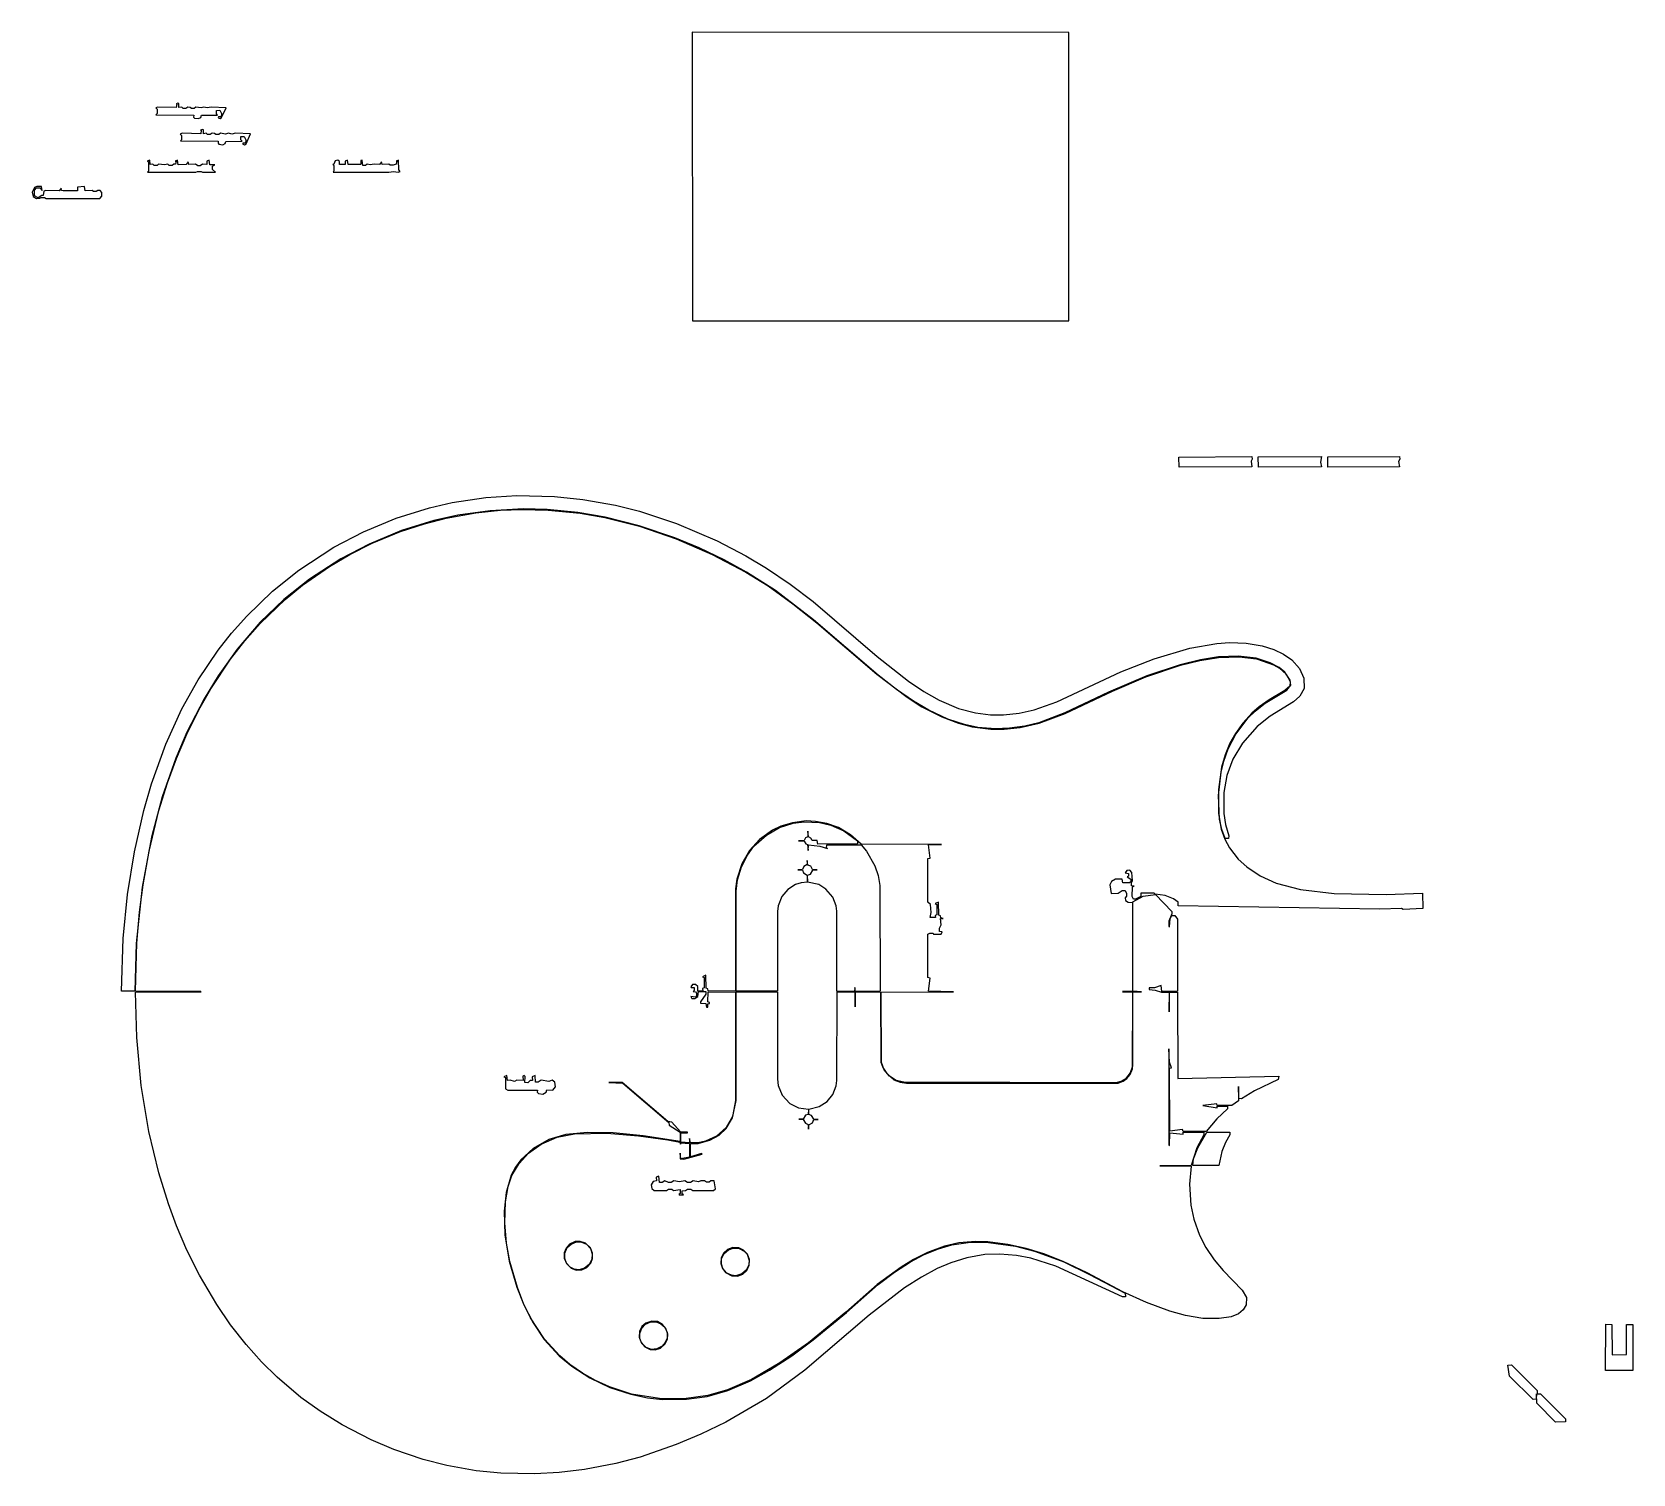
# Model space of a CAD drawing. Extents: x -252 to 815, y -482 to 324.
# Drawn here: x -252 to 288, y -163 to 324 of the extents above; entities that cross this region are included whole.
import ezdxf

# ---------------------------------------------------------------- set-up
doc = ezdxf.new("R2010")
doc.units = 0

msp = doc.modelspace()

# ---------------------------------------------------------------- linework, layer by layer
at = {"layer": 'BODY_OUTLINE'}
for p, q in [((-102.33, 161.48), (-93.95, 162.37)), ((-93.95, 162.37), (-86.65, 162.62)), ((-86.65, 162.62), (-77.95, 162.43)), ((-77.95, 162.43), (-67.15, 161.35)), ((-127.73, 155.19), (-119.67, 157.8)), ((-119.67, 157.8), (-112.36, 159.7)), ((-112.36, 159.7), (-102.33, 161.48)), ((-67.15, 161.35), (-58.77, 159.89)), ((-58.77, 159.89), (-47.09, 156.97)), ((-47.09, 156.97), (-34.7, 152.78)), ((-144.81, 147.45), (-137.26, 151.26)), ((-137.26, 151.26), (-127.73, 155.19)), ((-34.7, 152.78), (-22.64, 147.51)), ((-151.67, 143.45), (-144.81, 147.45)), ((-22.64, 147.51), (-11.27, 141.54)), ((-160.81, 137.1), (-151.67, 143.45)), ((-11.27, 141.54), (-3.65, 136.84)), ((-166.66, 132.27), (-160.81, 137.1)), ((-3.65, 136.84), (4.67, 130.87)), ((-175.04, 124.21), (-166.66, 132.27)), ((4.67, 130.87), (12.67, 124.46)), ((-180.18, 118.36), (-175.04, 124.21)), ((12.67, 124.46), (32.92, 107.06)), ((-185.07, 112.14), (-180.18, 118.36)), ((-191.74, 102.11), (-185.07, 112.14)), ((123.67, 106.17), (135.35, 110.11)), ((135.35, 110.11), (141.89, 111.7)), ((141.89, 111.7), (148.18, 112.71)), ((148.18, 112.71), (155.16, 112.97)), ((155.16, 112.97), (161.07, 112.27)), ((161.07, 112.27), (166.78, 110.24)), ((166.78, 110.24), (168.75, 109.16)), ((168.75, 109.16), (171.04, 107.06)), ((32.92, 107.06), (43.21, 99.31)), ((112.49, 101.41), (123.67, 106.17)), ((172.24, 103.06), (170.53, 101.54)), ((171.04, 107.06), (172.37, 104.65)), ((172.37, 104.65), (172.24, 103.06)), ((-195.74, 95.06), (-191.74, 102.11)), ((43.21, 99.31), (48.16, 96.14)), ((96.49, 93.85), (112.49, 101.41)), ((165.32, 98.49), (161.96, 96.08)), ((170.53, 101.54), (165.32, 98.49)), ((-199.8, 86.87), (-195.74, 95.06)), ((48.16, 96.14), (54.83, 92.71)), ((54.83, 92.71), (60.48, 90.55)), ((87.73, 90.55), (96.49, 93.85)), ((159.42, 93.92), (156.37, 90.61)), ((161.96, 96.08), (159.42, 93.92)), ((-203.3, 78.68), (-199.8, 86.87)), ((60.48, 90.55), (65.12, 89.34)), ((65.12, 89.34), (71.41, 88.52)), ((71.41, 88.52), (75.91, 88.52)), ((75.91, 88.52), (81.31, 89.09)), ((81.31, 89.09), (87.73, 90.55)), ((153.89, 87.12), (152.05, 83.82)), ((156.37, 90.61), (153.89, 87.12)), ((152.05, 83.82), (150.46, 79.95)), ((-206.28, 70.49), (-203.3, 78.68)), ((149.26, 75.69), (148.18, 68.26)), ((150.46, 79.95), (149.26, 75.69)), ((-209.2, 61.15), (-206.28, 70.49)), ((148.18, 68.26), (148.18, 60.13)), ((-212.5, 47.37), (-209.2, 61.15)), ((148.18, 60.13), (149.13, 54.8)), ((-2.19, 54.48), (-6.64, 51.31)), ((0.54, 55.82), (-2.19, 54.48)), ((4.48, 57.02), (0.54, 55.82)), ((9.11, 57.59), (4.48, 57.02)), ((12.29, 57.47), (9.11, 57.59)), ((16.1, 56.77), (12.29, 57.47)), ((19.97, 55.37), (16.1, 56.77)), ((24.1, 52.96), (19.97, 55.37)), ((149.13, 54.8), (150.34, 51.5)), ((-6.64, 51.31), (-10, 47.62)), ((27.65, 49.78), (24.1, 52.96)), ((54.77, 49.66), (27.65, 49.78)), ((50.39, 49.53), (54.77, 49.66)), ((50.96, 45.08), (50.39, 49.53)), ((150.34, 51.5), (151.92, 48.51)), ((-214.53, 36.07), (-212.5, 47.37)), ((-10, 47.62), (-12.6, 43.12)), ((50.2, 44.96), (50.96, 45.08)), ((50.2, 30.23), (50.2, 44.96)), ((151.92, 48.51), (154.84, 44.77)), ((154.84, 44.77), (157.77, 42.1)), ((-14.26, 37.97), (-14.7, 34.73)), ((-12.6, 43.12), (-14.26, 37.97)), ((113.44, 37.97), (112.11, 37.21)), ((115.67, 37.97), (113.44, 37.97)), ((115.92, 36.77), (115.67, 37.97)), ((117.25, 40.89), (116.68, 40.13)), ((116.68, 40.13), (117.82, 39.88)), ((118.27, 40.96), (117.25, 40.89)), ((117.82, 38.93), (117.38, 38.74)), ((117.38, 38.74), (118.59, 37.97)), ((117.82, 39.88), (117.82, 38.93)), ((118.97, 40.26), (118.27, 40.96)), ((118.59, 37.97), (118.59, 37.08)), ((119.22, 37.53), (118.97, 40.26)), ((157.77, 42.1), (162.27, 39.12)), ((162.27, 39.12), (167.67, 36.58)), ((-215.74, 26.8), (-214.53, 36.07)), ((-14.7, 34.73), (-14.7, 0.25)), ((112.11, 37.21), (111.6, 36.07)), ((111.6, 36.07), (112.05, 33.15)), ((112.05, 33.15), (114.4, 33.21)), ((114.4, 33.21), (115.67, 34.1)), ((115.67, 34.1), (116.74, 34.1)), ((118.21, 36.7), (115.92, 36.77)), ((116.74, 34.1), (117.13, 33.08)), ((117.13, 33.08), (117.13, 32.19)), ((118.59, 37.08), (118.21, 36.7)), ((118.84, 36.77), (119.22, 37.53)), ((118.84, 35.75), (118.84, 36.77)), ((119.79, 35.56), (118.84, 35.75)), ((119.09, 32.07), (119.16, 35.43)), ((119.16, 35.43), (119.79, 35.56)), ((122.02, 33.27), (121.95, 32.07)), ((126.52, 33.27), (122.02, 33.27)), ((126.84, 32.96), (126.52, 33.27)), ((130.21, 32.51), (126.84, 32.96)), ((133.06, 31.31), (130.21, 32.51)), ((167.67, 36.58), (175.86, 34.48)), ((175.86, 34.48), (187.17, 33.15)), ((187.17, 33.15), (204.76, 32.83)), ((204.76, 32.83), (217.01, 33.21)), ((217.01, 33.21), (217.07, 28.13)), ((51.02, 29.46), (50.2, 30.23)), ((51.28, 26.73), (51.02, 29.46)), ((53.75, 30.23), (52.61, 29.72)), ((52.61, 29.72), (53.24, 29.46)), ((53.24, 29.46), (53.24, 25.97)), ((53.88, 25.84), (53.75, 30.23)), ((117.13, 32.19), (116.74, 31.62)), ((116.74, 31.62), (116.87, 30.8)), ((116.87, 30.8), (117.76, 30.16)), ((117.76, 30.16), (119.16, 30.1)), ((119.48, 31.24), (119.09, 32.07)), ((119.16, 30.1), (119.16, 0.19)), ((120.24, 31.24), (119.48, 31.24)), ((121.95, 32.07), (120.24, 31.24)), ((134.59, 30.23), (133.06, 31.31)), ((134.65, 29.02), (134.59, 30.23)), ((202.6, 27.88), (134.65, 29.02)), ((209.96, 28.07), (202.6, 27.88)), ((210.47, 27.75), (209.96, 28.07)), ((217.07, 28.13), (210.47, 27.75)), ((-216.63, 16.38), (-215.74, 26.8)), ((50.96, 25.02), (51.28, 26.73)), ((52.8, 25.02), (50.96, 25.02)), ((53.24, 25.97), (52.67, 25.72)), ((52.67, 25.72), (52.8, 25.02)), ((54.45, 25.59), (53.88, 25.84)), ((54.13, 21.46), (54.71, 22.54)), ((54.51, 24.96), (54.45, 25.59)), ((54.45, 24.7), (55.34, 24.76)), ((54.71, 22.54), (54.45, 24.7)), ((55.34, 24.76), (54.51, 24.96)), ((-217.07, 0.19), (-216.63, 16.38)), ((50.2, 19.43), (50.83, 19.81)), ((50.2, 4.76), (50.2, 19.43)), ((50.83, 19.81), (51.97, 19.81)), ((51.97, 19.81), (52.04, 19.43)), ((52.04, 19.43), (54.71, 19.43)), ((54.13, 20.32), (54.13, 21.46)), ((54.96, 20.26), (54.13, 20.32)), ((54.71, 19.43), (54.96, 20.26)), ((-24.73, 5.59), (-25.88, 5.08)), ((-24.61, 1.21), (-24.73, 5.59)), ((-195.04, 0.13), (-217.07, 0.19)), ((-217.07, -0.13), (-194.91, 0)), ((-217.01, 0.06), (-195.04, 0.13)), ((-194.91, 0), (-217.01, 0.06)), ((-29.18, 2.41), (-29.75, 1.71)), ((-29.75, 1.71), (-29.62, 1.46)), ((-29.62, 1.46), (-28.61, 1.4)), ((-28.16, 2.48), (-29.18, 2.41)), ((-28.61, 0.44), (-28.99, 0.06)), ((-28.99, 0.06), (-28.23, -0.06)), ((-28.61, 1.4), (-28.61, 0.44)), ((-27.46, 1.78), (-28.16, 2.48)), ((-27.4, 0.19), (-27.46, 1.78)), ((-27.46, -1.59), (-27.15, 0.13)), ((-25.75, 0.32), (-27.4, 0.19)), ((-27.15, 0.13), (-24.67, 0.06)), ((-25.88, 5.08), (-25.24, 4.83)), ((-25.24, 1.33), (-25.81, 1.08)), ((-25.81, 1.08), (-25.75, 0.32)), ((-25.24, 4.83), (-25.24, 1.33)), ((-24.67, 0.06), (-24.67, -0.76)), ((-24.03, 0.95), (-24.61, 1.21)), ((-23.97, 0.32), (-24.03, 0.95)), ((-14.7, 0.25), (-23.97, 0.32)), ((34.39, -0.13), (58.83, 0)), ((50.96, 4.57), (50.2, 4.76)), ((50.39, 0.25), (50.96, 4.57)), ((58.83, 0), (50.39, 0.25)), ((119.16, 0.19), (115.79, 0.13)), ((115.79, 0.13), (119.16, 0.06)), ((119.16, 0.06), (115.86, 0)), ((115.86, 0), (119.16, -0.13)), ((-216.69, -15.43), (-217.07, -0.13)), ((-28.23, -1.78), (-29.81, -1.65)), ((-29.81, -1.65), (-29.43, -2.22)), ((-29.43, -2.22), (-28.48, -2.22)), ((-28.48, -2.22), (-27.46, -1.59)), ((-28.23, -0.06), (-27.84, -0.51)), ((-27.84, -1.4), (-28.23, -1.78)), ((-27.84, -0.51), (-27.84, -1.4)), ((-24.67, -0.76), (-26.57, -3.43)), ((-26.57, -3.43), (-26.57, -3.87)), ((-26.57, -3.87), (-24.73, -4)), ((-24.73, -4), (-24.54, -5.21)), ((-24.54, -5.21), (-24.03, -5.21)), ((-24.03, -3.43), (-23.97, -0.06)), ((-23.46, -3.62), (-24.03, -3.43)), ((-24.03, -4.06), (-23.46, -4)), ((-24.03, -5.21), (-24.03, -4.06)), ((-23.97, -0.06), (-14.7, -0.13)), ((-23.46, -4), (-23.46, -3.62)), ((-14.7, -0.13), (-14.7, -36.64)), ((34.51, -23.81), (34.39, -0.13)), ((119.16, -0.13), (119.16, -25.15)), ((-215.17, -31.62), (-216.69, -15.43)), ((35.46, -26.29), (34.51, -23.81)), ((37.24, -28.45), (35.46, -26.29)), ((119.16, -25.15), (118.46, -27.37)), ((-212.57, -47.18), (-215.17, -31.62)), ((-52.93, -30.61), (-57.44, -30.61)), ((-57.44, -30.61), (-52.74, -30.86)), ((-37.5, -43.75), (-52.93, -30.61)), ((-52.74, -30.86), (-37.18, -44.13)), ((39.53, -29.91), (37.24, -28.45)), ((42.07, -30.54), (39.53, -29.91)), ((113.57, -30.73), (42.07, -30.54)), ((115.22, -30.29), (113.57, -30.73)), ((116.87, -29.34), (115.22, -30.29)), ((118.46, -27.37), (116.87, -29.34)), ((-14.7, -36.64), (-15.78, -42.1)), ((-15.78, -42.1), (-17.88, -45.78)), ((-209.26, -61.02), (-212.57, -47.18)), ((-71.98, -48.13), (-77.63, -49.85)), ((-64.67, -47.43), (-71.98, -48.13)), ((-55.98, -47.62), (-64.67, -47.43)), ((-45.82, -48.58), (-55.98, -47.62)), ((-33.37, -50.48), (-45.82, -48.58)), ((-36.23, -44.01), (-37.5, -43.75)), ((-37.18, -44.13), (-37.12, -44.96)), ((-37.12, -44.96), (-33.37, -47.37)), ((-33.31, -47.24), (-36.23, -44.01)), ((-33.37, -47.37), (-33.37, -50.48)), ((-30.96, -47.37), (-33.31, -47.24)), ((-33.18, -47.62), (-30.89, -47.56)), ((-33.12, -50.67), (-33.18, -47.62)), ((-30.89, -47.56), (-30.96, -47.37)), ((-17.88, -45.78), (-21.18, -48.7)), ((-82.96, -52.9), (-87.09, -56.71)), ((-77.63, -49.85), (-82.96, -52.9)), ((-30.26, -50.99), (-33.12, -50.67)), ((-30.19, -49.53), (-30.26, -50.99)), ((-29.94, -50.99), (-30.19, -49.53)), ((-27.34, -50.93), (-29.94, -50.99)), ((-24.86, -50.42), (-27.34, -50.93)), ((-21.18, -48.7), (-24.86, -50.42)), ((-88.87, -59.12), (-90.33, -61.85)), ((-87.09, -56.71), (-88.87, -59.12)), ((-205.96, -71.5), (-209.26, -61.02)), ((-90.33, -61.85), (-92.04, -67.69)), ((-92.04, -67.69), (-92.74, -73.98)), ((-203.23, -78.99), (-205.96, -71.5)), ((-92.74, -73.98), (-92.49, -81.92)), ((-199.74, -87.12), (-203.23, -78.99)), ((-92.49, -81.92), (-91.03, -90.87)), ((53.75, -86.68), (58.26, -85.34)), ((58.26, -85.34), (64.55, -84.46)), ((64.55, -84.46), (70.64, -84.52)), ((70.64, -84.52), (79.72, -85.85)), ((79.72, -85.85), (86.14, -87.5)), ((-195.48, -95.63), (-199.74, -87.12)), ((-91.03, -90.87), (-88.49, -99.63)), ((38.96, -94.61), (44.35, -91.12)), ((44.35, -91.12), (48.74, -88.77)), ((48.74, -88.77), (53.75, -86.68)), ((57.94, -91.38), (53.31, -93.35)), ((63.28, -89.73), (57.94, -91.38)), ((69.37, -88.65), (63.28, -89.73)), ((74.45, -88.46), (69.37, -88.65)), ((80.04, -88.9), (74.45, -88.46)), ((84.93, -89.85), (80.04, -88.9)), ((93.38, -92.58), (84.93, -89.85)), ((86.14, -87.5), (95.98, -91.12)), ((95.98, -91.12), (104.68, -95.31)), ((-189.71, -105.47), (-195.48, -95.63)), ((33.37, -98.74), (38.96, -94.61)), ((47.97, -96.2), (42.32, -99.82)), ((53.31, -93.35), (47.97, -96.2)), ((115.79, -102.93), (93.38, -92.58)), ((104.68, -95.31), (116.74, -101.66)), ((-88.49, -99.63), (-86.14, -105.54)), ((22.76, -108.14), (33.37, -98.74)), ((42.32, -99.82), (30.32, -109.09)), ((116.74, -101.66), (116.81, -102.87)), ((-185.01, -112.33), (-189.71, -105.47)), ((-86.14, -105.54), (-82.96, -111.7)), ((116.81, -102.87), (115.79, -102.93)), ((-179.74, -119), (-185.01, -112.33)), ((-82.96, -111.7), (-79.22, -117.22)), ((30.32, -109.09), (8.67, -127.64)), ((11.53, -117.41), (22.76, -108.14)), ((-79.22, -117.22), (-74.14, -122.75)), ((4.29, -122.75), (11.53, -117.41)), ((-174.59, -124.78), (-179.74, -119)), ((-74.14, -122.75), (-69.88, -126.3)), ((-3.21, -127.64), (4.29, -122.75)), ((-169.32, -129.98), (-174.59, -124.78)), ((-69.88, -126.3), (-63.85, -130.24)), ((-9.68, -131.19), (-3.21, -127.64)), ((8.67, -127.64), (-4.29, -137.16)), ((-161.32, -136.78), (-169.32, -129.98)), ((-63.85, -130.24), (-57.12, -133.48)), ((-57.12, -133.48), (-50.07, -135.76)), ((-24.29, -136.46), (-17.3, -134.49)), ((-17.3, -134.49), (-9.68, -131.19)), ((-154.84, -141.41), (-161.32, -136.78)), ((-50.07, -135.76), (-44.35, -136.91)), ((-44.35, -136.91), (-39.34, -137.48)), ((-39.34, -137.48), (-31.27, -137.41)), ((-31.27, -137.41), (-24.29, -136.46)), ((-4.29, -137.16), (-17.94, -145.1)), ((-147.42, -146.05), (-154.84, -141.41)), ((-17.94, -145.1), (-26.45, -149.23)), ((-137.64, -151.13), (-147.42, -146.05)), ((-129.95, -154.37), (-137.64, -151.13)), ((-26.45, -149.23), (-34.7, -152.72)), ((-120.11, -157.73), (-129.95, -154.37)), ((-34.7, -152.72), (-46.89, -156.91)), ((-112.11, -159.77), (-120.11, -157.73)), ((-102.2, -161.54), (-112.11, -159.77)), ((-93.88, -162.37), (-102.2, -161.54)), ((-65.69, -161.1), (-74.2, -162.12)), ((-55.09, -159.07), (-65.69, -161.1)), ((-46.89, -156.91), (-55.09, -159.07)), ((-82.45, -162.62), (-93.88, -162.37)), ((-74.2, -162.12), (-82.45, -162.62))]:
    msp.add_line(p, q, dxfattribs=at)
at = {"layer": 'BRIDGE_ROUTE'}
for p, q in [((-4.29, 52.83), (0.16, 55.37)), ((0.16, 55.37), (4.73, 56.83)), ((4.73, 56.83), (8.48, 57.34)), ((8.48, 57.34), (13.62, 57.09)), ((9.87, 52.2), (9.68, 54.17)), ((9.68, 54.17), (9.68, 52.26)), ((13.62, 57.09), (17.43, 56.2)), ((17.43, 56.2), (21.88, 54.23)), ((21.88, 54.23), (26.45, 50.86)), ((-10.7, 46.1), (-8.48, 49.09)), ((-8.48, 49.09), (-4.29, 52.83)), ((8.41, 50.99), (6.51, 50.93)), ((6.51, 50.93), (8.41, 50.8)), ((8.86, 51.88), (8.41, 50.99)), ((8.41, 50.8), (8.99, 49.91)), ((9.68, 52.26), (8.86, 51.88)), ((8.99, 49.91), (9.62, 49.66)), ((9.62, 49.66), (9.81, 47.62)), ((9.81, 47.62), (9.94, 49.53)), ((10.7, 51.75), (9.87, 52.2)), ((9.94, 49.53), (13.75, 49.15)), ((11.14, 50.99), (10.7, 51.75)), ((12.86, 50.99), (11.14, 50.99)), ((13.05, 49.78), (12.86, 50.99)), ((26.45, 49.85), (13.05, 49.78)), ((13.75, 49.15), (16.29, 48.26)), ((16.03, 48.45), (16.1, 49.59)), ((16.1, 49.59), (27.72, 49.59)), ((26.45, 50.86), (26.45, 49.85)), ((27.72, 49.59), (29.5, 47.43)), ((-12.73, 42.16), (-10.7, 46.1)), ((9.49, 44.32), (9.43, 42.86)), ((9.68, 42.74), (9.49, 44.32)), ((16.29, 48.26), (16.03, 48.45)), ((29.5, 47.43), (32.29, 42.48)), ((-14.07, 37.72), (-12.73, 42.16)), ((7.84, 41.21), (6.32, 41.15)), ((6.32, 41.15), (7.84, 41.02)), ((8.29, 42.29), (7.84, 41.21)), ((7.84, 41.02), (8.22, 40.13)), ((8.22, 40.13), (9.43, 39.37)), ((9.43, 42.86), (8.29, 42.29)), ((9.43, 39.37), (9.56, 36.96)), ((9.62, 39.37), (10.57, 39.69)), ((9.62, 36.96), (9.62, 39.37)), ((10.64, 42.35), (9.68, 42.74)), ((10.57, 39.69), (11.33, 41.02)), ((11.27, 41.21), (10.64, 42.35)), ((12.8, 41.08), (11.27, 41.21)), ((11.33, 41.02), (12.8, 41.08)), ((32.29, 42.48), (33.37, 39.24)), ((33.37, 39.24), (34, 35.88)), ((-14.51, 33.97), (-14.07, 37.72)), ((-14.51, 0.19), (-14.51, 33.97)), ((2.89, 34.54), (0.86, 32.13)), ((5.56, 36.19), (2.89, 34.54)), ((7.46, 36.77), (5.56, 36.19)), ((9.56, 36.96), (7.46, 36.77)), ((13.37, 36.13), (9.62, 36.96)), ((15.78, 34.61), (13.37, 36.13)), ((18.07, 31.94), (15.78, 34.61)), ((34, 35.88), (34.13, 0.19)), ((-0.35, 29.02), (-0.6, 27.05)), ((-0.6, 27.05), (-0.6, 0.19)), ((0.86, 32.13), (-0.35, 29.02)), ((19.21, 29.02), (18.07, 31.94)), ((19.46, 27.18), (19.21, 29.02)), ((19.46, 0.25), (19.46, 27.18)), ((-0.6, 0.19), (-14.51, 0.19)), ((25.43, 0.13), (19.46, 0.25)), ((25.56, 1.4), (25.43, 0.13)), ((25.81, 0.13), (25.56, 1.4)), ((34.13, 0.19), (25.81, 0.13))]:
    msp.add_line(p, q, dxfattribs=at)
at = {"layer": 'CONTROL_CAVITY'}
for p, q in [((-29.31, 323.66), (-29.18, 226.25)), ((97.76, 323.53), (-29.31, 323.66)), ((97.76, 226.31), (97.76, 323.53)), ((-29.18, 226.25), (97.76, 226.31))]:
    msp.add_line(p, q, dxfattribs=at)
at = {"layer": 'PICKGUARD'}
for p, q in [((-129.19, 159.7), (-117.95, 163.2)), ((-117.95, 163.2), (-110.27, 164.97)), ((-110.27, 164.97), (-98.9, 166.69)), ((-97.44, 162.24), (-108.36, 160.72)), ((-98.9, 166.69), (-88.49, 167.32)), ((-86.26, 162.81), (-97.44, 162.24)), ((-88.49, 167.32), (-75.72, 167.07)), ((-78.2, 162.62), (-86.26, 162.81)), ((-67.85, 161.61), (-78.2, 162.62)), ((-75.72, 167.07), (-66.2, 166.05)), ((-66.2, 166.05), (-55.15, 164.08)), ((-55.15, 164.08), (-47.09, 162.05)), ((-47.09, 162.05), (-34.58, 157.92)), ((-140.24, 155.07), (-129.19, 159.7)), ((-116.43, 158.94), (-127.35, 155.57)), ((-108.36, 160.72), (-116.43, 158.94)), ((-58.64, 160.02), (-67.85, 161.61)), ((-47.21, 157.16), (-58.64, 160.02)), ((-35.15, 153.1), (-47.21, 157.16)), ((-34.58, 157.92), (-20.92, 152.08)), ((-150.15, 149.92), (-140.24, 155.07)), ((-127.35, 155.57), (-138.33, 151)), ((-26.96, 149.67), (-35.15, 153.1)), ((-20.92, 152.08), (-11.21, 147)), ((-162.02, 142.18), (-150.15, 149.92)), ((-147.8, 146.05), (-158.46, 139.13)), ((-138.33, 151), (-147.8, 146.05)), ((-18.51, 145.61), (-26.96, 149.67)), ((-11.21, 147), (-4.29, 142.88)), ((-170.91, 135.06), (-162.02, 142.18)), ((-10.95, 141.48), (-18.51, 145.61)), ((-1.24, 135.32), (-10.95, 141.48)), ((-4.29, 142.88), (3.71, 137.48)), ((-179.55, 126.68), (-170.91, 135.06)), ((-158.46, 139.13), (-167.04, 132.27)), ((11.59, 125.48), (-1.24, 135.32)), ((3.71, 137.48), (11.53, 131.57)), ((-167.04, 132.27), (-175.04, 124.59)), ((11.53, 131.57), (33.05, 113.09)), ((-184.69, 120.9), (-179.55, 126.68)), ((-175.04, 124.59), (-182.78, 115.57)), ((33.37, 106.81), (11.59, 125.48)), ((-189.2, 115.19), (-184.69, 120.9)), ((-195.99, 105.16), (-189.2, 115.19)), ((-182.78, 115.57), (-189.2, 106.55)), ((126.52, 112.27), (138.53, 115.82)), ((138.53, 115.82), (147.67, 117.41)), ((147.67, 117.41), (151.86, 117.73)), ((151.86, 117.73), (157.51, 117.6)), ((157.51, 117.6), (162.91, 116.71)), ((162.91, 116.71), (166.91, 115.44)), ((166.91, 115.44), (170.15, 113.86)), ((170.15, 113.86), (172.94, 111.95)), ((33.05, 113.09), (43.66, 104.71)), ((115.28, 107.89), (126.52, 112.27)), ((135.22, 110.3), (124.05, 106.55)), ((142.08, 111.95), (135.22, 110.3)), ((148.18, 112.9), (142.08, 111.95)), ((154.84, 113.16), (148.18, 112.9)), ((160.88, 112.46), (154.84, 113.16)), ((165.58, 110.93), (160.88, 112.46)), ((168.62, 109.35), (165.58, 110.93)), ((170.53, 107.76), (168.62, 109.35)), ((172.94, 111.95), (175.55, 108.97)), ((175.55, 108.97), (177.01, 105.73)), ((-201.45, 95.38), (-195.99, 105.16)), ((-189.2, 106.55), (-193.96, 98.81)), ((39.59, 101.98), (33.37, 106.81)), ((43.66, 104.71), (48.8, 101.28)), ((93.63, 97.79), (115.28, 107.89)), ((124.05, 106.55), (111.09, 101.03)), ((172.37, 105.09), (170.53, 107.76)), ((171.23, 101.73), (172.62, 103.38)), ((172.62, 103.38), (172.37, 105.09)), ((177.01, 105.73), (177.07, 102.3)), ((-193.96, 98.81), (-199.74, 87.57)), ((45.37, 97.98), (39.59, 101.98)), ((50.45, 95), (45.37, 97.98)), ((48.8, 101.28), (53.94, 98.36)), ((53.94, 98.36), (60.55, 95.57)), ((86.07, 95.06), (93.63, 97.79)), ((111.09, 101.03), (96.36, 94.04)), ((160.56, 94.61), (163.99, 97.28)), ((163.99, 97.28), (171.23, 101.73)), ((173.45, 97.79), (165.58, 92.96)), ((175.61, 99.69), (173.45, 97.79)), ((177.07, 102.3), (175.61, 99.69)), ((-206.91, 83.5), (-201.45, 95.38)), ((56.93, 91.95), (50.45, 95)), ((62.52, 90.11), (56.93, 91.95)), ((60.55, 95.57), (66.2, 94.04)), ((66.2, 94.04), (71.34, 93.41)), ((71.34, 93.41), (75.66, 93.35)), ((75.66, 93.35), (80.93, 93.92)), ((80.93, 93.92), (86.07, 95.06)), ((96.36, 94.04), (87.6, 90.74)), ((154.02, 86.87), (158.21, 92.33)), ((158.21, 92.33), (160.56, 94.61)), ((165.58, 92.96), (161.26, 89.47)), ((-199.74, 87.57), (-203.49, 78.8)), ((67.02, 89.15), (62.52, 90.11)), ((72.93, 88.65), (67.02, 89.15)), ((77.76, 88.84), (72.93, 88.65)), ((82.9, 89.6), (77.76, 88.84)), ((87.6, 90.74), (82.9, 89.6)), ((151.48, 81.92), (154.02, 86.87)), ((161.26, 89.47), (156.24, 83.82)), ((-211.74, 70.1), (-206.91, 83.5)), ((150.02, 77.79), (151.48, 81.92)), ((156.24, 83.82), (153.07, 78.42)), ((-203.49, 78.8), (-208.06, 65.79)), ((149.13, 74.1), (150.02, 77.79)), ((153.07, 78.42), (151.03, 72.9)), ((148.24, 66.23), (149.13, 74.1)), ((151.03, 72.9), (149.96, 67.25)), ((-214.34, 61.15), (-211.74, 70.1)), ((-208.06, 65.79), (-211.68, 52.13)), ((148.56, 58.23), (148.24, 66.23)), ((149.96, 67.25), (149.96, 60.07)), ((-217.46, 47.24), (-214.34, 61.15)), ((149.96, 60.07), (150.53, 56.45)), ((149.32, 54.67), (148.56, 58.23)), ((150.46, 51.63), (149.32, 54.67)), ((150.53, 56.45), (151.67, 52.58)), ((-211.68, 52.13), (-214.85, 35.24)), ((151.61, 51.63), (150.46, 51.63)), ((151.67, 52.58), (151.61, 51.63)), ((-219.74, 32.77), (-217.46, 47.24)), ((-221.2, 17.97), (-219.74, 32.77)), ((-214.85, 35.24), (-216.82, 16.32)), ((122.78, 32.19), (126.9, 32.77)), ((126.9, 32.77), (132.49, 27.05)), ((119.35, 30.35), (122.78, 32.19)), ((119.35, 0.19), (119.35, 30.35)), ((132.49, 27.05), (132.49, 26.23)), ((132.49, 26.23), (131.48, 23.81)), ((131.48, 23.81), (131.48, 21.97)), ((131.48, 21.97), (131.67, 21.84)), ((131.67, 21.84), (131.86, 24.57)), ((131.86, 24.57), (132.43, 25.72)), ((132.43, 25.72), (133.51, 25.72)), ((133.51, 25.72), (134.4, 24.51)), ((134.4, 24.51), (134.4, 0.25)), ((-221.84, 0.19), (-221.2, 17.97)), ((-216.82, 16.32), (-217.27, 0.19)), ((-217.27, 0.19), (-221.84, 0.19)), ((122.27, 0), (119.35, 0.19)), ((119.35, -0.13), (122.27, 0)), ((126.65, 1.33), (124.87, 1.33)), ((124.87, 1.33), (124.87, 0.76)), ((124.87, 0.76), (126.84, 0.57)), ((128.87, 2.1), (126.65, 1.33)), ((126.84, 0.57), (129, -0.19)), ((129.06, 0.13), (128.87, 2.1)), ((134.4, 0.25), (129.06, 0.13)), ((-14.51, -36.7), (-14.45, -0.06)), ((-14.45, -0.06), (-0.6, -0.13)), ((-0.6, -0.13), (-0.6, -29.53)), ((19.46, -29.91), (19.53, -0.06)), ((19.53, -0.06), (25.5, -0.06)), ((25.5, -0.06), (25.69, -5.08)), ((25.69, -5.08), (25.81, -0.06)), ((25.81, -0.06), (34.19, -0.13)), ((34.19, -0.13), (34.32, -23.69)), ((119.22, -25.97), (119.35, -0.13)), ((129, -0.19), (131.6, -0.13)), ((131.6, -0.13), (131.6, -6.73)), ((131.6, -6.73), (131.67, -0.13)), ((131.67, -0.13), (134.4, -0.13)), ((134.4, -0.13), (134.52, -29.27)), ((131.67, -23.69), (131.48, -19.3)), ((131.48, -19.3), (131.48, -51.75)), ((34.32, -23.69), (34.96, -25.59)), ((34.96, -25.59), (36.29, -27.62)), ((118.46, -27.88), (119.22, -25.97)), ((132.37, -25.65), (131.67, -23.69)), ((131.67, -25.72), (132.37, -25.65)), ((131.73, -47.05), (131.67, -25.72)), ((-0.6, -29.53), (-0.35, -31.56)), ((-0.35, -31.56), (1.05, -34.92)), ((18.07, -34.67), (19.21, -31.75)), ((19.21, -31.75), (19.46, -29.91)), ((36.29, -27.62), (38.7, -29.65)), ((38.7, -29.65), (40.8, -30.48)), ((40.8, -30.48), (42.96, -30.8)), ((42.96, -30.8), (114.4, -30.8)), ((114.4, -30.8), (116.05, -30.16)), ((116.05, -30.16), (117.32, -29.27)), ((117.32, -29.27), (118.46, -27.88)), ((134.52, -29.27), (168.5, -28.51)), ((155.1, -36), (154.91, -32)), ((154.91, -32), (154.91, -36.77)), ((168.37, -29.59), (160.31, -33.46)), ((168.5, -28.51), (168.37, -29.59)), ((-15.72, -42.54), (-14.51, -36.7)), ((1.05, -34.92), (3.65, -37.66)), ((3.65, -37.66), (6.51, -39.12)), ((13.49, -38.74), (16.16, -37.02)), ((16.16, -37.02), (18.07, -34.67)), ((147.61, -37.78), (142.97, -38.35)), ((147.8, -38.35), (147.61, -37.78)), ((154.91, -36.77), (152.75, -38.35)), ((155.99, -36.07), (155.1, -36)), ((160.31, -33.46), (155.99, -36.07)), ((-17.81, -46.1), (-15.72, -42.54)), ((6.51, -39.12), (9.94, -39.62)), ((8.16, -42.93), (6.7, -42.93)), ((6.7, -42.93), (8.16, -43.12)), ((8.86, -41.66), (8.16, -42.93)), ((8.16, -43.12), (8.86, -44.32)), ((9.81, -41.34), (8.86, -41.66)), ((9.94, -39.62), (9.81, -41.34)), ((10, -39.56), (13.49, -38.74)), ((10, -41.34), (10, -39.56)), ((10.95, -41.78), (10, -41.34)), ((11.65, -42.93), (10.95, -41.78)), ((11.21, -44.2), (11.65, -43.12)), ((13.18, -43.12), (11.65, -42.93)), ((11.65, -43.12), (13.18, -43.12)), ((142.97, -38.35), (147.73, -39.12)), ((147.61, -42.8), (143.99, -47.12)), ((151.23, -39.5), (147.61, -42.8)), ((147.73, -39.12), (147.8, -38.54)), ((152.75, -38.35), (147.8, -38.35)), ((147.8, -38.54), (151.23, -38.61)), ((151.23, -38.61), (151.23, -39.5)), ((-74.9, -49.09), (-68.99, -47.88)), ((-68.99, -47.88), (-58.07, -47.69)), ((-58.07, -47.69), (-47.47, -48.58)), ((-47.47, -48.58), (-37.56, -49.91)), ((-23.34, -50.1), (-20.22, -48.32)), ((-20.22, -48.32), (-17.81, -46.1)), ((8.86, -44.32), (9.81, -44.77)), ((9.81, -44.77), (9.94, -46.29)), ((9.94, -46.29), (10, -44.83)), ((10, -44.83), (11.21, -44.2)), ((131.67, -51.82), (131.73, -47.56)), ((136.11, -46.42), (131.73, -47.05)), ((131.73, -47.56), (136.24, -48.07)), ((136.3, -47.12), (136.11, -46.42)), ((136.24, -48.07), (136.3, -47.31)), ((143.99, -47.12), (136.3, -47.12)), ((136.3, -47.31), (143.22, -47.31)), ((143.29, -48.26), (140.94, -52.58)), ((143.22, -47.31), (143.29, -48.26)), ((-84.49, -54.42), (-80.3, -51.44)), ((-80.3, -51.44), (-74.9, -49.09)), ((-37.56, -49.91), (-33.5, -50.74)), ((-33.5, -50.74), (-33.24, -51.37)), ((-33.24, -51.37), (-33.12, -50.99)), ((-33.12, -50.99), (-30.26, -51.18)), ((-30.26, -51.18), (-30.19, -55.82)), ((-29.94, -51.18), (-27.27, -51.12)), ((-29.94, -55.63), (-29.94, -51.18)), ((-27.27, -51.12), (-23.34, -50.1)), ((131.48, -51.75), (131.67, -51.82)), ((140.94, -52.58), (139.03, -58.61)), ((-90.14, -61.98), (-87.73, -57.91)), ((-87.73, -57.91), (-84.49, -54.42)), ((-33.12, -56.32), (-33.37, -54.42)), ((-33.37, -54.42), (-33.37, -56.39)), ((-33.37, -56.39), (-32.1, -56.45)), ((-30.19, -55.82), (-33.12, -56.32)), ((-32.1, -56.45), (-26, -54.74)), ((-26.19, -54.55), (-29.94, -55.63)), ((-26, -54.74), (-26.19, -54.55)), ((139.03, -58.61), (128.43, -58.67)), ((128.43, -58.67), (138.97, -58.86)), ((138.97, -58.86), (138.4, -64.9)), ((-91.34, -65.66), (-90.14, -61.98)), ((-92.3, -70.87), (-91.34, -65.66)), ((138.4, -64.9), (138.84, -72.01)), ((-92.55, -77.91), (-92.3, -70.87)), ((138.84, -72.01), (139.86, -76.64)), ((-91.98, -84.84), (-92.55, -77.91)), ((139.86, -76.64), (141.83, -82.11)), ((-90.84, -91), (-91.98, -84.84)), ((55.78, -85.79), (50.07, -87.88)), ((60.67, -84.71), (55.78, -85.79)), ((66.26, -84.2), (60.67, -84.71)), ((70.45, -84.33), (66.26, -84.2)), ((77.18, -85.22), (70.45, -84.33)), ((83.28, -86.55), (77.18, -85.22)), ((141.83, -82.11), (143.92, -86.23)), ((143.92, -86.23), (146.72, -90.42)), ((-88.3, -99.76), (-90.84, -91)), ((45.31, -90.3), (41.18, -92.84)), ((50.07, -87.88), (45.31, -90.3)), ((89.25, -88.39), (83.28, -86.55)), ((95.85, -90.93), (89.25, -88.39)), ((103.85, -94.74), (95.85, -90.93)), ((146.72, -90.42), (149.76, -94.04)), ((41.18, -92.84), (33.05, -98.68)), ((115.98, -101.22), (103.85, -94.74)), ((149.76, -94.04), (156.18, -100.58)), ((-86.2, -105.09), (-88.3, -99.76)), ((33.05, -98.68), (22.45, -108.08)), ((123.92, -104.84), (115.98, -101.22)), ((156.18, -100.58), (157.64, -103.12)), ((-83.85, -109.92), (-86.2, -105.09)), ((131.73, -107.76), (123.92, -104.84)), ((137.06, -109.22), (131.73, -107.76)), ((156.56, -107.32), (154.91, -108.65)), ((157.58, -105.54), (156.56, -107.32)), ((157.64, -103.12), (157.58, -105.54)), ((-79.15, -117.16), (-83.85, -109.92)), ((22.45, -108.08), (9.87, -118.36)), ((142.97, -110.17), (137.06, -109.22)), ((148.43, -110.24), (142.97, -110.17)), ((152.43, -109.6), (148.43, -110.24)), ((154.91, -108.65), (152.43, -109.6)), ((-74.01, -122.75), (-79.15, -117.16)), ((9.87, -118.36), (0.29, -125.16)), ((-70.58, -125.67), (-74.01, -122.75)), ((-66.33, -128.65), (-70.58, -125.67)), ((-61.94, -131.13), (-66.33, -128.65)), ((0.29, -125.16), (-9.3, -130.75)), ((-57.25, -133.29), (-61.94, -131.13)), ((-49.75, -135.7), (-57.25, -133.29)), ((-17.43, -134.3), (-24.1, -136.21)), ((-9.3, -130.75), (-17.43, -134.3)), ((-39.59, -137.29), (-49.75, -135.7)), ((-32.16, -137.29), (-39.59, -137.29)), ((-24.1, -136.21), (-32.16, -137.29))]:
    msp.add_line(p, q, dxfattribs=at)
at = {"layer": 'SMALL_FEATURE'}
for p, q in [((-209.65, 298.32), (-210.28, 298.07)), ((-210.28, 298.07), (-209.84, 297.62)), ((-209.84, 297.62), (-209.84, 296.16)), ((-203.36, 298.2), (-209.65, 298.32)), ((-202.85, 299.66), (-203.42, 299.4)), ((-203.42, 299.4), (-203.17, 299.34)), ((-203.17, 299.34), (-203.36, 298.2)), ((-202.47, 299.53), (-202.85, 299.66)), ((-202.47, 298.26), (-202.47, 299.53)), ((-201.52, 298.32), (-202.47, 298.26)), ((-201.07, 297.88), (-201.52, 298.32)), ((-200.12, 297.88), (-201.07, 297.88)), ((-199.49, 298.32), (-200.12, 297.88)), ((-198.66, 298.26), (-199.49, 298.32)), ((-198.22, 297.88), (-198.66, 298.26)), ((-197.26, 297.88), (-198.22, 297.88)), ((-196.69, 298.32), (-197.26, 297.88)), ((-194.98, 298.07), (-196.69, 298.32)), ((-194.02, 298.32), (-194.98, 298.07)), ((-192.88, 298.07), (-194.02, 298.32)), ((-191.61, 298.32), (-192.88, 298.07)), ((-186.53, 298.13), (-191.61, 298.32)), ((-189.83, 297.24), (-188.69, 297.31)), ((-189.83, 296.1), (-189.83, 297.24)), ((-188.69, 297.31), (-188.12, 296.16)), ((-188.06, 294.83), (-186.53, 298.13)), ((-209.84, 296.16), (-210.22, 295.78)), ((-210.22, 295.78), (-197.45, 295.66)), ((-197.45, 295.66), (-197.52, 294.96)), ((-197.52, 294.96), (-197.2, 294.64)), ((-197.2, 294.64), (-195.87, 294.45)), ((-195.87, 294.45), (-195.1, 294.89)), ((-195.1, 294.89), (-194.85, 295.59)), ((-194.85, 295.59), (-189.39, 295.66)), ((-189.39, 295.66), (-189.83, 296.1)), ((-189.13, 295.02), (-189.2, 294.7)), ((-189.2, 294.7), (-188.56, 294.45)), ((-188.44, 295.02), (-189.13, 295.02)), ((-188.56, 294.45), (-188.06, 294.83)), ((-188.12, 295.47), (-188.44, 295.02)), ((-188.12, 296.16), (-188.12, 295.47)), ((-201.39, 289.5), (-202.03, 289.24)), ((-202.03, 289.24), (-201.58, 288.8)), ((-201.58, 287.34), (-201.96, 286.96)), ((-201.96, 286.96), (-189.2, 286.83)), ((-201.58, 288.8), (-201.58, 287.34)), ((-195.1, 289.37), (-201.39, 289.5)), ((-194.6, 290.83), (-195.17, 290.58)), ((-195.17, 290.58), (-194.91, 290.51)), ((-194.91, 290.51), (-195.1, 289.37)), ((-194.21, 290.7), (-194.6, 290.83)), ((-194.15, 289.37), (-194.21, 290.7)), ((-193.26, 289.5), (-194.15, 289.37)), ((-192.82, 289.05), (-193.26, 289.5)), ((-191.87, 289.05), (-192.82, 289.05)), ((-191.23, 289.5), (-191.87, 289.05)), ((-190.4, 289.43), (-191.23, 289.5)), ((-189.96, 289.05), (-190.4, 289.43)), ((-189.01, 289.05), (-189.96, 289.05)), ((-189.2, 286.83), (-189.26, 286.13)), ((-188.44, 289.5), (-189.01, 289.05)), ((-186.72, 289.24), (-188.44, 289.5)), ((-186.85, 286.07), (-186.59, 286.77)), ((-185.77, 289.5), (-186.72, 289.24)), ((-186.59, 286.77), (-181.13, 286.83)), ((-184.63, 289.24), (-185.77, 289.5)), ((-183.36, 289.5), (-184.63, 289.24)), ((-178.28, 289.31), (-183.36, 289.5)), ((-181.58, 288.42), (-180.44, 288.48)), ((-181.58, 287.27), (-181.58, 288.42)), ((-181.13, 286.83), (-181.58, 287.27)), ((-180.44, 288.48), (-179.86, 287.34)), ((-179.86, 286.64), (-180.18, 286.19)), ((-179.86, 287.34), (-179.86, 286.64)), ((-179.8, 286), (-178.28, 289.31)), ((-189.26, 286.13), (-188.94, 285.81)), ((-188.94, 285.81), (-187.61, 285.62)), ((-187.61, 285.62), (-186.85, 286.07)), ((-180.88, 286.19), (-180.94, 285.88)), ((-180.94, 285.88), (-180.31, 285.62)), ((-180.18, 286.19), (-180.88, 286.19)), ((-180.31, 285.62), (-179.8, 286)), ((-212.31, 280.42), (-213.14, 280.16)), ((-213.14, 280.16), (-212.76, 279.91)), ((-212.76, 276.73), (-213.01, 276.42)), ((-213.01, 276.42), (-196.75, 276.35)), ((-212.76, 279.91), (-212.76, 276.73)), ((-212.19, 279.02), (-212.31, 280.42)), ((-211.23, 279.08), (-212.19, 279.02)), ((-210.79, 278.7), (-211.23, 279.08)), ((-209.84, 278.7), (-210.79, 278.7)), ((-209.33, 279.08), (-209.84, 278.7)), ((-207.36, 278.83), (-209.33, 279.08)), ((-206.22, 279.08), (-207.36, 278.83)), ((-205.71, 278.64), (-206.22, 279.08)), ((-204.76, 278.64), (-205.71, 278.64)), ((-204.18, 279.08), (-204.76, 278.64)), ((-203.61, 279.08), (-204.18, 279.08)), ((-202.91, 280.42), (-203.68, 280.16)), ((-203.68, 280.16), (-203.42, 280.1)), ((-203.42, 280.1), (-203.61, 279.08)), ((-202.72, 278.89), (-202.91, 280.42)), ((-199.99, 278.96), (-202.72, 278.89)), ((-199.29, 279.84), (-199.99, 278.96)), ((-199.1, 279.02), (-199.29, 279.84)), ((-196.82, 279.08), (-199.1, 279.02)), ((-196.12, 278.57), (-196.82, 279.08)), ((-196.75, 276.35), (-196.18, 276.67)), ((-196.18, 276.67), (-194.98, 276.67)), ((-195.23, 278.57), (-196.12, 278.57)), ((-194.53, 279.08), (-195.23, 278.57)), ((-194.98, 276.67), (-194.47, 276.35)), ((-193.01, 278.96), (-194.53, 279.08)), ((-194.47, 276.35), (-190.15, 276.42)), ((-192.25, 280.42), (-193.07, 280.16)), ((-193.07, 280.16), (-193.01, 278.96)), ((-192.06, 278.89), (-192.25, 280.42)), ((-190.34, 278.89), (-192.06, 278.89)), ((-191.17, 278.45), (-190.34, 278.89)), ((-191.17, 277.3), (-191.17, 278.45)), ((-190.15, 276.42), (-191.17, 277.3)), ((-150.15, 279.08), (-150.59, 279.02)), ((-150.59, 279.02), (-150.15, 278.7)), ((-150.15, 276.8), (-150.46, 276.42)), ((-150.46, 276.42), (-131.6, 276.35)), ((-149.76, 280.23), (-150.15, 279.08)), ((-150.15, 278.7), (-150.15, 276.8)), ((-148.81, 280.42), (-149.76, 280.23)), ((-148.3, 279.97), (-148.81, 280.42)), ((-148.24, 279.02), (-148.3, 279.97)), ((-146.34, 278.96), (-148.24, 279.02)), ((-145.57, 280.42), (-146.4, 280.16)), ((-146.4, 280.16), (-146.34, 278.96)), ((-145.38, 278.96), (-145.57, 280.42)), ((-141.07, 278.96), (-145.38, 278.96)), ((-140.68, 280.42), (-141.07, 280.35)), ((-141.07, 280.35), (-141.07, 278.96)), ((-140.43, 278.64), (-140.68, 280.42)), ((-139.54, 278.64), (-140.43, 278.64)), ((-138.91, 279.08), (-139.54, 278.64)), ((-137.89, 278.83), (-138.91, 279.08)), ((-136.62, 279.08), (-137.89, 278.83)), ((-134.78, 278.96), (-136.62, 279.08)), ((-134.08, 279.84), (-134.78, 278.96)), ((-133.89, 279.02), (-134.08, 279.84)), ((-131.67, 279.08), (-133.89, 279.02)), ((-131.22, 278.77), (-131.67, 279.08)), ((-131.6, 276.35), (-130.08, 276.61)), ((-130.21, 278.77), (-131.22, 278.77)), ((-129.13, 279.08), (-130.21, 278.77)), ((-130.08, 276.61), (-128.49, 276.35)), ((-128.43, 280.42), (-129.19, 280.16)), ((-129.19, 280.16), (-128.94, 280.1)), ((-128.94, 280.1), (-129.13, 279.08)), ((-128.49, 276.35), (-127.86, 276.61)), ((-128.3, 277.24), (-128.43, 280.42)), ((-127.86, 276.61), (-128.3, 277.24)), ((-251.17, 271.21), (-252, 269.62)), ((-250.35, 271.53), (-251.17, 271.21)), ((-251.17, 270.32), (-250.48, 271.14)), ((-251.11, 268.41), (-251.17, 270.32)), ((-250.48, 271.14), (-249.33, 271.14)), ((-248.82, 271.53), (-250.35, 271.53)), ((-249.33, 271.14), (-248.63, 270.19)), ((-248.63, 270.19), (-248.82, 271.53)), ((-248.06, 270), (-248.19, 268.48)), ((-247.36, 270.26), (-248.06, 270)), ((-242.86, 270.13), (-247.36, 270.26)), ((-242.16, 271.02), (-242.86, 270.13)), ((-242.03, 270.26), (-242.16, 271.02)), ((-241.46, 270.07), (-242.03, 270.26)), ((-236.63, 270.13), (-241.46, 270.07)), ((-234.35, 271.59), (-236.7, 271.34)), ((-236.7, 271.34), (-236.63, 270.13)), ((-234.09, 270.13), (-234.35, 271.59)), ((-231.74, 270.26), (-234.09, 270.13)), ((-231.3, 269.88), (-231.74, 270.26)), ((-229.84, 270.26), (-230.35, 269.88)), ((-229.01, 270.19), (-229.84, 270.26)), ((-228.44, 269.49), (-229.01, 270.19)), ((-252, 269.62), (-251.56, 268.22)), ((-251.56, 268.22), (-250.48, 267.53)), ((-249.9, 267.78), (-251.11, 268.41)), ((-250.48, 267.53), (-249.4, 267.59)), ((-248.7, 268.54), (-249.9, 267.78)), ((-249.4, 267.59), (-248.95, 267.91)), ((-248.95, 267.91), (-247.81, 267.91)), ((-248.19, 268.48), (-248.7, 268.54)), ((-247.81, 267.91), (-247.24, 267.53)), ((-247.24, 267.53), (-229.14, 267.53)), ((-230.35, 269.88), (-231.3, 269.88)), ((-229.14, 267.53), (-228.44, 268.29)), ((-228.44, 268.29), (-228.44, 269.49)), ((134.84, 180.34), (159.48, 180.47)), ((134.91, 176.91), (134.84, 180.34)), ((159.54, 179.58), (159.23, 178.94)), ((159.23, 178.94), (159.48, 176.97)), ((159.48, 180.47), (159.54, 179.58)), ((161.58, 180.4), (182.91, 180.47)), ((161.7, 176.91), (161.58, 180.4)), ((182.91, 180.47), (182.66, 178.63)), ((182.66, 178.63), (182.98, 176.97)), ((185.07, 180.4), (209.26, 180.53)), ((185.13, 176.91), (185.07, 180.4)), ((209.33, 179.58), (208.95, 178.82)), ((208.95, 178.82), (209.26, 176.97)), ((209.26, 180.53), (209.33, 179.58)), ((159.48, 176.97), (134.91, 176.91)), ((182.98, 176.97), (161.7, 176.91)), ((209.26, 176.97), (185.13, 176.91)), ((-91.85, -28.26), (-92.81, -28.64)), ((-92.81, -28.64), (-92.3, -28.89)), ((-92.3, -28.89), (-92.3, -32.7)), ((-91.6, -29.97), (-91.85, -28.26)), ((-90.71, -29.84), (-91.6, -29.97)), ((-89.25, -30.23), (-90.71, -29.84)), ((-88.42, -29.84), (-89.25, -30.23)), ((-86.39, -29.97), (-88.42, -29.84)), ((-86.01, -28.26), (-86.46, -28.51)), ((-86.46, -28.51), (-86.39, -29.97)), ((-85.69, -28.58), (-86.01, -28.26)), ((-85.76, -30.61), (-85.69, -28.58)), ((-84.74, -30.67), (-85.76, -30.61)), ((-83.92, -29.91), (-84.74, -30.67)), ((-83.22, -29.91), (-83.92, -29.91)), ((-82.33, -28.26), (-83.28, -28.64)), ((-83.28, -28.64), (-83.22, -29.91)), ((-82.14, -30.48), (-82.33, -28.26)), ((-81.25, -30.48), (-82.14, -30.48)), ((-80.23, -29.84), (-81.25, -30.48)), ((-77.63, -30.23), (-80.23, -29.84)), ((-76.55, -29.84), (-77.63, -30.23)), ((-75.6, -30.48), (-76.55, -29.84)), ((-76.3, -33.15), (-75.41, -32.07)), ((-75.41, -32.07), (-75.6, -30.48)), ((-92.3, -32.7), (-91.47, -33.15)), ((-91.47, -33.15), (-81.5, -33.15)), ((-81.5, -33.15), (-81.57, -33.85)), ((-81.57, -33.85), (-81.18, -34.29)), ((-81.18, -34.29), (-79.66, -34.54)), ((-79.66, -34.54), (-78.58, -33.91)), ((-78.58, -33.91), (-78.39, -33.02)), ((-78.39, -33.02), (-76.3, -33.15)), ((141.19, -52.58), (144.24, -47.31)), ((144.24, -47.31), (152.05, -47.37)), ((152.05, -48.2), (150.59, -50.8)), ((152.05, -47.37), (152.05, -48.2)), ((139.8, -56.39), (141.19, -52.58)), ((149.38, -53.91), (148.3, -58.61)), ((150.59, -50.8), (149.38, -53.91)), ((139.54, -58.55), (139.8, -56.39)), ((148.3, -58.61), (139.54, -58.55)), ((-42.51, -64.01), (-43.15, -65.09)), ((-41.37, -63.75), (-42.51, -64.01)), ((-40.54, -62.17), (-41.5, -62.55)), ((-41.5, -62.55), (-41.37, -63.75)), ((-40.35, -64.33), (-40.54, -62.17)), ((-39.47, -64.33), (-40.35, -64.33)), ((-38.51, -63.75), (-39.47, -64.33)), ((-37.31, -64.33), (-38.51, -63.75)), ((-36.42, -64.33), (-37.31, -64.33)), ((-35.46, -63.75), (-36.42, -64.33)), ((-33.62, -64.07), (-35.46, -63.75)), ((-31.78, -63.75), (-33.62, -64.07)), ((-30.89, -64.33), (-31.78, -63.75)), ((-29.94, -64.33), (-30.89, -64.33)), ((-28.99, -63.75), (-29.94, -64.33)), ((-27.15, -64.07), (-28.99, -63.75)), ((-26.45, -63.75), (-27.15, -64.07)), ((-25.18, -63.75), (-26.45, -63.75)), ((-24.54, -64.26), (-25.18, -63.75)), ((-23.59, -64.26), (-24.54, -64.26)), ((-23.08, -63.82), (-23.59, -64.26)), ((-21.88, -63.75), (-23.08, -63.82)), ((-21.49, -66.42), (-21.88, -63.75)), ((-43.15, -65.09), (-42.96, -66.36)), ((-42.96, -66.36), (-42.13, -67.06)), ((-42.13, -67.06), (-37.94, -67.06)), ((-37.94, -67.06), (-37.37, -66.61)), ((-37.37, -66.61), (-36.23, -66.61)), ((-36.23, -66.61), (-35.59, -67.06)), ((-35.59, -67.06), (-33.43, -66.74)), ((-33.37, -68.01), (-33.88, -68.26)), ((-33.88, -68.26), (-33.75, -68.45)), ((-33.75, -68.45), (-32.23, -68.45)), ((-33.43, -66.74), (-33.37, -68.01)), ((-32.67, -67.12), (-31.59, -67.06)), ((-32.67, -68.2), (-32.67, -67.12)), ((-32.23, -68.45), (-32.67, -68.2)), ((-31.59, -67.06), (-30.96, -66.55)), ((-30.96, -66.55), (-29.81, -66.55)), ((-29.81, -66.55), (-29.11, -67.06)), ((-29.11, -67.06), (-22.13, -67.06)), ((-22.13, -67.06), (-21.49, -66.42)), ((-72.29, -88.14), (-71.47, -86.3)), ((-70.71, -85.15), (-71.85, -86.42)), ((-71.47, -86.3), (-70.2, -85.09)), ((-68.8, -84.26), (-70.71, -85.15)), ((-70.2, -85.09), (-68.36, -84.39)), ((-67.15, -84.2), (-68.8, -84.26)), ((-68.36, -84.39), (-66.64, -84.46)), ((-65.31, -84.84), (-67.15, -84.2)), ((-66.64, -84.46), (-64.99, -85.15)), ((-63.66, -86.36), (-65.31, -84.84)), ((-64.99, -85.15), (-63.66, -86.55)), ((-62.9, -88.14), (-63.66, -86.36)), ((-15.59, -86.23), (-17.37, -86.87)), ((-13.62, -86.36), (-15.59, -86.23)), ((-12.03, -87.12), (-13.62, -86.36)), ((-71.85, -86.42), (-72.49, -88.07)), ((-72.49, -88.07), (-72.49, -89.85)), ((-72.49, -89.85), (-71.72, -91.69)), ((-72.29, -89.98), (-72.29, -88.14)), ((-71.72, -91.5), (-72.29, -89.98)), ((-70.52, -92.84), (-71.72, -91.5)), ((-71.72, -91.69), (-70.14, -93.22)), ((-64.87, -93.03), (-63.47, -91.5)), ((-63.15, -90.17), (-63.98, -91.82)), ((-63.66, -86.55), (-63.02, -88.39)), ((-63.47, -91.5), (-62.9, -89.98)), ((-63.02, -88.39), (-63.15, -90.17)), ((-62.9, -89.98), (-62.9, -88.14)), ((-19.53, -89.73), (-19.65, -91.63)), ((-19.65, -91.63), (-19.08, -93.35)), ((-18.76, -88.14), (-19.53, -89.73)), ((-19.46, -91.82), (-19.4, -90.11)), ((-19.4, -90.11), (-18.64, -88.39)), ((-17.37, -86.87), (-18.76, -88.14)), ((-18.64, -88.39), (-17.11, -87)), ((-17.11, -87), (-15.46, -86.42)), ((-15.46, -86.42), (-13.49, -86.55)), ((-13.49, -86.55), (-11.78, -87.44)), ((-10.7, -88.52), (-12.03, -87.12)), ((-11.78, -87.44), (-10.83, -88.52)), ((-10.83, -88.52), (-10.13, -90.61)), ((-10, -90.3), (-10.7, -88.52)), ((-10.13, -90.61), (-10.26, -92.14)), ((-10.06, -92.2), (-10, -90.3)), ((-69.12, -93.54), (-70.52, -92.84)), ((-70.14, -93.22), (-68.42, -93.85)), ((-67.41, -93.73), (-69.12, -93.54)), ((-68.42, -93.85), (-66.52, -93.79)), ((-65.63, -93.22), (-67.41, -93.73)), ((-66.52, -93.79), (-64.87, -93.03)), ((-63.98, -91.82), (-65.63, -93.22)), ((-18.95, -93.35), (-19.46, -91.82)), ((-19.08, -93.35), (-17.88, -94.81)), ((-17.81, -94.74), (-18.95, -93.35)), ((-17.88, -94.81), (-15.91, -95.82)), ((-16.03, -95.63), (-17.81, -94.74)), ((-14.57, -95.76), (-16.03, -95.63)), ((-15.91, -95.82), (-14, -95.89)), ((-12.54, -95.12), (-14.57, -95.76)), ((-14, -95.89), (-12.29, -95.25)), ((-11.14, -93.92), (-12.54, -95.12)), ((-12.29, -95.25), (-10.89, -93.98)), ((-10.26, -92.14), (-11.14, -93.92)), ((-10.89, -93.98), (-10.06, -92.2)), ((-46.26, -112.9), (-47.09, -114.55)), ((-46.32, -113.41), (-45.12, -112.14)), ((-44.99, -111.76), (-46.26, -112.9)), ((-45.12, -112.14), (-43.28, -111.32)), ((-42.96, -111.06), (-44.99, -111.76)), ((-43.28, -111.32), (-41.43, -111.32)), ((-41.05, -111.25), (-42.96, -111.06)), ((-41.43, -111.32), (-39.85, -111.95)), ((-39.34, -112.2), (-41.05, -111.25)), ((-39.85, -111.95), (-38.58, -113.16)), ((-38.2, -113.54), (-39.34, -112.2)), ((-38.58, -113.16), (-37.81, -114.87)), ((278.73, -127.7), (278.8, -112.14)), ((278.8, -112.14), (280.89, -112.2)), ((280.89, -112.2), (281.02, -122.43)), ((285.85, -122.36), (285.85, -112.2)), ((285.85, -112.2), (288, -112.2)), ((288, -112.2), (287.94, -127.76)), ((-47.09, -114.55), (-47.21, -116.46)), ((-47.21, -116.46), (-46.58, -118.3)), ((-47.02, -115.25), (-46.32, -113.41)), ((-46.96, -116.97), (-47.02, -115.25)), ((-46.26, -118.62), (-46.96, -116.97)), ((-46.58, -118.3), (-45.31, -119.76)), ((-44.86, -119.95), (-46.26, -118.62)), ((-38.39, -118.24), (-39.47, -119.51)), ((-38.51, -118.87), (-37.69, -117.16)), ((-37.81, -116.78), (-38.39, -118.24)), ((-37.56, -115.44), (-38.2, -113.54)), ((-37.81, -114.87), (-37.81, -116.78)), ((-37.69, -117.16), (-37.56, -115.44)), ((-45.31, -119.76), (-43.53, -120.65)), ((-43.02, -120.59), (-44.86, -119.95)), ((-43.53, -120.65), (-41.81, -120.78)), ((-41.24, -120.46), (-43.02, -120.59)), ((-41.81, -120.78), (-40.04, -120.21)), ((-39.47, -119.51), (-41.24, -120.46)), ((-40.04, -120.21), (-38.51, -118.87)), ((281.02, -122.43), (285.85, -122.36)), ((245.84, -125.92), (247.05, -125.86)), ((246.41, -129.6), (245.84, -125.92)), ((247.05, -125.86), (255.68, -134.49)), ((287.94, -127.76), (278.73, -127.7)), ((254.29, -137.48), (246.41, -129.6)), ((255.68, -134.49), (255.68, -135.57)), ((255.37, -137.41), (254.29, -137.48)), ((255.43, -135.57), (255.37, -137.41)), ((255.56, -138.75), (255.43, -135.57)), ((261.91, -145.1), (255.56, -138.75)), ((255.68, -135.57), (256.76, -135.57)), ((256.76, -135.57), (265.21, -144.02)), ((265.21, -145.03), (261.91, -145.1)), ((265.21, -144.02), (265.21, -145.03))]:
    msp.add_line(p, q, dxfattribs=at)

doc.saveas('drawing.dxf')
